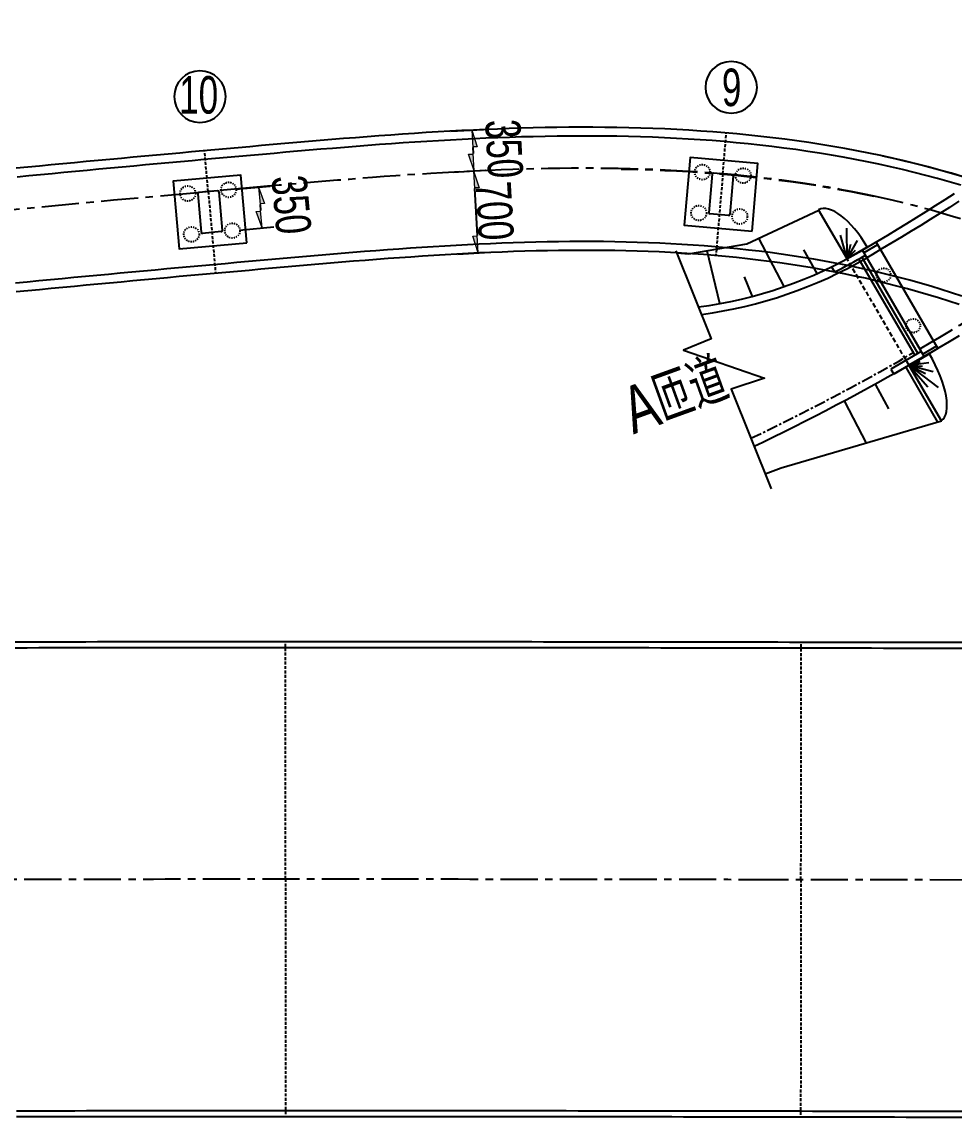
# Model space of a CAD drawing. Header units: millimetres. Extents: x 0 to 987207, y 0 to 5060561.
# Drawn here: x 493596.1 to 493675.7, y 2529705.9 to 2529799.3 of the extents above; entities that cross this region are included whole.
import ezdxf
from ezdxf.enums import TextEntityAlignment as Align

# ---------------------------------------------------------------- set-up
doc = ezdxf.new("R2010")
doc.units = ezdxf.units.MM
doc.header["$LTSCALE"] = 0.1
doc.linetypes.add('CENTER', pattern=[50.8, 31.75, -6.35, 6.35, -6.35])
doc.linetypes.add('DASHED', pattern=[19.05, 12.7, -6.35])
doc.layers.get('0').update_dxf_attribs({"linetype": 'CONTINUOUS'})
doc.layers.get('Defpoints').update_dxf_attribs({"color": 150, "linetype": 'CONTINUOUS'})
for name, color, linetype in [('1', 1, 'CONTINUOUS'), ('SPX', 7, 'CONTINUOUS'), ('TLJ', 180, 'CONTINUOUS'), ('YLJ', 210, 'CONTINUOUS'), ('zhix', 1, 'CENTER'), ('墩柱图(立面)', 7, 'CONTINUOUS'), ('收费站边线', 180, 'CONTINUOUS'), ('桥梁', 94, 'CONTINUOUS'), ('第3层（构造物外轮廓0.25~0.35）', 4, 'CONTINUOUS')]:
    doc.layers.add(name, color=color, linetype=linetype)
doc.layers.add('标注', color=1, linetype='CONTINUOUS', lineweight=18)
doc.styles.add('BM_Dim', font='fsdb_e.shx', dxfattribs={"width": 0.75, "bigfont": 'hztxt.shx'})
doc.styles.add('MyFont', font='fsdb_e.shx', dxfattribs={"width": 0.78, "bigfont": 'hztxt.shx'})
doc.dimstyles.new('1-100', dxfattribs={"dimtxt": 3, "dimasz": 1.5, "dimexe": 1, "dimexo": 0.6, "dimgap": 0.1, "dimtad": 1, "dimdec": 0, "dimlfac": 100, "dimdsep": 46, "dimtxsty": 'BM_Dim', "dimblk": 'ARR-1', "dimcen": 0.09, "dimclrd": 256, "dimclre": 256, "dimclrt": 7, "dimadec": 1, "dimazin": 2, "dimtfac": 1, "dimtdec": 0, "dimtmove": 2, "dimatfit": 3, "dimldrblk": 'ARR-1', "dimfxl": 1, "dimtolj": 1, "dimtzin": 0, "dimlwd": 25, "dimarcsym": 1})

# ---------------------------------------------------------------- blocks, each defined once
blk = doc.blocks.new('ARR-1')
at = {"color": 1, "linetype": 'Continuous'}
for p, q in [((0, 0), (-1, 0)), ((0, 0), (-0.966, -0.259)), ((-0.966, -0.259), (-0.966, 0))]:
    blk.add_line(p, q, dxfattribs=at)
for points in [[(-0.966, -0.259), (-0.966, 0), (0, 0)], [(0, 0), (-0.966, 0), (-0.966, -0.259), (0, 0)], [(0, 0), (-0.966, -0.259), (-0.966, 0), (0, 0)], [(0, 0), (-0.966, -0.259), (-0.966, 0), (0, 0)]]:
    blk.add_solid(points, dxfattribs=at)
blk = doc.blocks.new('*D379')
at = {"layer": 'Defpoints', "color": 0}
for p in [(493613.786, 2529785.018), (493614.101, 2529781.532), (493616.651, 2529781.763)]:
    blk.add_point(p, dxfattribs=at)
at = {"layer": '标注', "lineweight": -2}
for p, q in [((493614.383, 2529785.072), (493617.332, 2529785.339)), ((493614.699, 2529781.586), (493617.647, 2529781.853))]:
    blk.add_line(p, q, dxfattribs=at)
at = {"layer": '标注', "lineweight": 25}
blk.add_line((493616.471, 2529783.755), (493616.516, 2529783.257), dxfattribs=at)
at = {"layer": '标注', "lineweight": 25, "xscale": 1.5, "yscale": 1.5, "zscale": 1.5}
for p, rotation in [((493616.336, 2529785.249), 95.16962883425697), ((493616.651, 2529781.763), 275.1696288342569)]:
    blk.add_blockref('ARR-1', p, dxfattribs=dict(at, rotation=rotation))
at = {"layer": '标注', "color": 7, "insert": (493619.133, 2529783.745), "char_height": 3, "attachment_point": 5, "rotation": 275.16963, "style": 'BM_Dim'}
blk.add_mtext('\\A1;350', dxfattribs=at)
blk = doc.blocks.new('*D383')
at = {"layer": 'Defpoints', "color": 0}
for p in [(493632.16, 2529789.981), (493632.357, 2529786.487), (493634.735, 2529786.621)]:
    blk.add_point(p, dxfattribs=at)
at = {"layer": '标注', "lineweight": -2}
for p, q in [((493632.759, 2529790.015), (493635.537, 2529790.172)), ((493632.956, 2529786.521), (493635.734, 2529786.677))]:
    blk.add_line(p, q, dxfattribs=at)
at = {"layer": '标注', "lineweight": 25}
blk.add_line((493634.623, 2529788.618), (493634.651, 2529788.119), dxfattribs=at)
at = {"layer": '标注', "lineweight": 25, "xscale": 1.5, "yscale": 1.5, "zscale": 1.5}
for p, rotation in [((493634.538, 2529790.115), 93.2258415874722), ((493634.735, 2529786.621), 273.2258415874722)]:
    blk.add_blockref('ARR-1', p, dxfattribs=dict(at, rotation=rotation))
at = {"layer": '标注', "color": 7, "insert": (493637.283, 2529788.517), "char_height": 3, "attachment_point": 5, "rotation": 273.22584, "style": 'BM_Dim'}
blk.add_mtext('\\A1;350', dxfattribs=at)
blk = doc.blocks.new('*D384')
at = {"layer": 'Defpoints', "color": 0}
for p in [(493632.357, 2529786.487), (493632.757, 2529779.498), (493635.084, 2529779.632)]:
    blk.add_point(p, dxfattribs=at)
at = {"layer": '标注', "lineweight": -2}
for p, q in [((493632.956, 2529786.521), (493635.682, 2529786.678)), ((493633.356, 2529779.533), (493636.083, 2529779.689))]:
    blk.add_line(p, q, dxfattribs=at)
at = {"layer": '标注', "lineweight": 25}
blk.add_line((493634.769, 2529785.123), (493634.998, 2529781.129), dxfattribs=at)
at = {"layer": '标注', "lineweight": 25, "xscale": 1.5, "yscale": 1.5, "zscale": 1.5}
for p, rotation in [((493634.683, 2529786.62), 93.28302294421061), ((493635.084, 2529779.632), 273.2830229442106)]:
    blk.add_blockref('ARR-1', p, dxfattribs=dict(at, rotation=rotation))
at = {"layer": '标注', "color": 7, "insert": (493636.481, 2529783.218), "char_height": 3, "attachment_point": 5, "rotation": 273.28302, "style": 'BM_Dim'}
blk.add_mtext('\\A1;700', dxfattribs=at)

msp = doc.modelspace()

# ---------------------------------------------------------------- linework, layer by layer
at = {"color": 8}
for points in [[(493652.0331, 2529779.6304), (493653.062, 2529779.5472), (493658.0012, 2529780.4198), (493664.1501, 2529783.2667)], [(493674.6154, 2529765.2897), (493660.9484, 2529761.2838), (493659.5832, 2529760.7559)]]:
    msp.add_lwpolyline(points, dxfattribs=at)
at = {"color": 8, "ltscale": 0.3}
msp.add_lwpolyline([(493651.9558, 2529779.8238), (493654.9679, 2529772.2937), (493652.5937, 2529771.344), (493659.5139, 2529768.9354), (493656.681, 2529768.0112), (493660.0781, 2529759.5186)], dxfattribs=at)
at = {"layer": '1', "color": 4, "linetype": 'Continuous'}
for p, q in [((493655.0509, 2529786.3514), (493654.7694, 2529783.0635)), ((493656.7532, 2529786.3061), (493655.159, 2529786.4426)), ((493656.8443, 2529786.1979), (493656.5629, 2529782.91)), ((493611.1555, 2529784.6797), (493611.4529, 2529781.3931)), ((493612.8396, 2529784.9325), (493611.2461, 2529784.7883)), ((493612.9482, 2529784.8419), (493613.2456, 2529781.5553)), ((493656.4547, 2529782.8189), (493654.8605, 2529782.9553)), ((493613.155, 2529781.4467), (493611.5615, 2529781.3026))]:
    msp.add_line(p, q, dxfattribs=at)
for points in [[(493658.449, 2529781.494), (493658.9436, 2529787.2728), (493653.1648, 2529787.7675), (493652.6701, 2529781.9886), (493658.449, 2529781.494)], [(493615.35, 2529780.4906), (493614.8274, 2529786.267), (493609.051, 2529785.7444), (493609.5736, 2529779.968), (493615.35, 2529780.4906)]]:
    msp.add_lwpolyline(points, dxfattribs=at)
at = {"layer": '1', "color": 1, "linetype": 'DASHED', "ltscale": 0.01}
for centre in [(493654.2125, 2529786.5236), (493657.6997, 2529786.2251), (493610.3, 2529784.7027), (493613.7857, 2529785.0181), (493653.914, 2529783.0363), (493657.4013, 2529782.7378), (493610.6153, 2529781.217), (493614.1011, 2529781.5323)]:
    msp.add_circle(centre, 0.65, dxfattribs=at)
at = {"layer": '1', "color": 8, "linetype": 'DASHED', "ltscale": 0.01}
for centre in [(493669.6797, 2529777.7433), (493672.1953, 2529773.4222)]:
    msp.add_circle(centre, 0.6, dxfattribs=at)
at = {"layer": '1', "color": 4, "linetype": 'Continuous'}
for centre, start, end in [((493655.1505, 2529786.3429), 85.107776, 175.107776), ((493656.7447, 2529786.2065), 355.107776, 85.107776), ((493611.2551, 2529784.6887), 95.169629, 185.169629), ((493612.8486, 2529784.8329), 5.169629, 95.169629), ((493654.8691, 2529783.0549), 175.107776, 265.107776), ((493656.4632, 2529782.9185), 265.107776, 355.107776), ((493611.5525, 2529781.4021), 185.169629, 275.169629), ((493613.146, 2529781.5463), 275.169629, 5.169629)]:
    msp.add_arc(centre, 0.1, start, end, dxfattribs=at)
at = {"layer": 'SPX', "color": 8}
for p, q in [((493661.1993, 2529776.759), (493659.0328, 2529780.8975)), ((493655.7083, 2529775.3079), (493654.6089, 2529779.8205)), ((493663.999, 2529777.8678), (493662.8796, 2529779.8911)), ((493658.4778, 2529775.9258), (493657.7955, 2529777.5905)), ((493671.5901, 2529769.843), (493674.2832, 2529765.1923)), ((493668.9782, 2529768.3674), (493670.1, 2529766.3312)), ((493666.3353, 2529766.9479), (493668.1894, 2529763.4062))]:
    msp.add_line(p, q, dxfattribs=at)
at = {"layer": 'TLJ', "color": 8}
for p, q in [((493666.5597, 2529779.1274), (493666.5504, 2529781.7304)), ((493666.5597, 2529779.1274), (493666.008, 2529781.1573)), ((493666.5597, 2529779.1274), (493667.4527, 2529780.687)), ((493666.5597, 2529779.1274), (493666.8935, 2529780.3913)), ((493666.5597, 2529779.1274), (493667.2847, 2529779.8576)), ((493672.1496, 2529770.1996), (493671.7507, 2529769.9747)), ((493671.8424, 2529770.0531), (493672.8041, 2529770.3834)), ((493671.8424, 2529770.0531), (493673.5391, 2529770.2827)), ((493671.8424, 2529770.0531), (493673.4611, 2529768.2207)), ((493671.8424, 2529770.0531), (493674.3333, 2529768.1559)), ((493671.8424, 2529770.0531), (493673.2602, 2529769.3602)), ((493671.8424, 2529770.0531), (493673.8965, 2529769.5106)), ((493671.8424, 2529770.0531), (493673.0083, 2529769.9809))]:
    msp.add_line(p, q, dxfattribs=at)
at = {"layer": 'TLJ', "flags": 128}
for points in [[(493676.4717, 2529786.1304), (493675.4743, 2529786.421), (493674.4737, 2529786.7004), (493673.4701, 2529786.9687), (493672.4635, 2529787.2258), (493671.4542, 2529787.4718), (493670.4421, 2529787.7065), (493669.4276, 2529787.9299), (493668.4111, 2529788.142), (493667.393, 2529788.3429), (493666.3736, 2529788.5329), (493665.353, 2529788.712), (493664.3312, 2529788.8805), (493663.3086, 2529789.0386), (493662.2851, 2529789.1866), (493661.261, 2529789.3246), (493660.2363, 2529789.4528), (493659.2111, 2529789.5715), (493658.1857, 2529789.6808), (493657.1601, 2529789.781), (493656.1343, 2529789.8723), (493655.1085, 2529789.9549), (493654.0828, 2529790.029), (493653.0572, 2529790.0949), (493652.0319, 2529790.1527), (493651.0068, 2529790.2026), (493649.9822, 2529790.245), (493648.9579, 2529790.2799), (493647.9342, 2529790.3077), (493646.911, 2529790.3285), (493645.8884, 2529790.3426), (493644.8665, 2529790.3501), (493643.8452, 2529790.3513), (493642.8247, 2529790.3465), (493641.8049, 2529790.3357), (493640.786, 2529790.3193), (493639.7678, 2529790.2975), (493638.7505, 2529790.2704), (493637.734, 2529790.2383), (493636.7184, 2529790.2014), (493635.7037, 2529790.1599), (493634.69, 2529790.1141), (493633.6771, 2529790.064), (493632.6651, 2529790.0101), (493631.6541, 2529789.9524), (493630.644, 2529789.8912), (493629.6348, 2529789.8267), (493628.6265, 2529789.7591), (493627.6191, 2529789.6887), (493626.6127, 2529789.6155), (493625.6071, 2529789.5399), (493624.6024, 2529789.462), (493623.5986, 2529789.3821), (493622.5957, 2529789.3004), (493621.5936, 2529789.217), (493620.5924, 2529789.1322), (493619.592, 2529789.0462), (493618.5924, 2529788.9591), (493617.5935, 2529788.8713), (493616.5955, 2529788.7828), (493615.5981, 2529788.694), (493614.601, 2529788.6049), (493613.6039, 2529788.5154), (493612.6069, 2529788.4256), (493611.6098, 2529788.3355), (493610.6128, 2529788.2451), (493609.6159, 2529788.1544), (493608.6189, 2529788.0634), (493607.622, 2529787.9721), (493606.6251, 2529787.8804), (493605.6282, 2529787.7885), (493604.6314, 2529787.6962), (493603.6346, 2529787.6036), (493602.6378, 2529787.5108), (493601.6411, 2529787.4176), (493600.6444, 2529787.324), (493599.6477, 2529787.2302), (493598.651, 2529787.1361), (493597.6544, 2529787.0416), (493596.6578, 2529786.9469), (493595.6612, 2529786.8518)], [(493676.1176, 2529775.2333), (493675.2413, 2529775.5206), (493674.3618, 2529775.7981), (493673.4793, 2529776.0659), (493672.5939, 2529776.3238), (493671.7057, 2529776.5718), (493670.8147, 2529776.81), (493669.9212, 2529777.0382), (493669.0252, 2529777.2566), (493668.1268, 2529777.4649), (493667.2262, 2529777.6633), (493666.3224, 2529777.8519), (493665.4153, 2529778.0309), (493664.5049, 2529778.2005), (493663.5914, 2529778.3608), (493662.6749, 2529778.512), (493661.7555, 2529778.6541), (493660.8333, 2529778.7875), (493659.9084, 2529778.9121), (493658.981, 2529779.0281), (493658.0512, 2529779.1358), (493657.119, 2529779.2351), (493656.1845, 2529779.3264), (493655.2479, 2529779.4098), (493654.3091, 2529779.4854), (493653.3684, 2529779.5534), (493652.4257, 2529779.6139), (493651.4811, 2529779.6671), (493650.5348, 2529779.7133), (493649.5867, 2529779.7524), (493648.6369, 2529779.7849), (493647.6854, 2529779.8107), (493646.7324, 2529779.83), (493645.7779, 2529779.8432), (493644.8219, 2529779.8502), (493643.8644, 2529779.8514), (493642.9055, 2529779.8468), (493641.9452, 2529779.8367), (493640.9835, 2529779.8212), (493640.0206, 2529779.8005), (493639.0563, 2529779.7748), (493638.0907, 2529779.7443), (493637.1238, 2529779.7092), (493636.1557, 2529779.6696), (493635.1864, 2529779.6258), (493634.2158, 2529779.5779), (493633.244, 2529779.5261), (493632.2709, 2529779.4706), (493631.2966, 2529779.4115), (493630.3211, 2529779.3492), (493629.3444, 2529779.2837), (493628.3664, 2529779.2153), (493627.3873, 2529779.1441), (493626.4068, 2529779.0704), (493625.4251, 2529778.9943), (493624.4422, 2529778.9161), (493623.458, 2529778.8358), (493622.4724, 2529778.7538), (493621.4856, 2529778.6702), (493620.4975, 2529778.5853), (493619.508, 2529778.4991), (493618.5172, 2529778.412), (493617.5251, 2529778.3241), (493616.5316, 2529778.2356), (493615.5377, 2529778.1467), (493614.5439, 2529778.0575), (493613.5501, 2529777.9681), (493612.5563, 2529777.8783), (493611.5626, 2529777.7882), (493610.5689, 2529777.6978), (493609.5752, 2529777.607), (493608.5816, 2529777.516), (493607.5879, 2529777.4247), (493606.5943, 2529777.333), (493605.6008, 2529777.2411), (493604.6072, 2529777.1488), (493603.6137, 2529777.0562), (493602.6202, 2529776.9633), (493601.6268, 2529776.8701), (493600.6334, 2529776.7766), (493599.64, 2529776.6828), (493598.6466, 2529776.5886), (493597.6533, 2529776.4942), (493596.66, 2529776.3994), (493595.6667, 2529776.3044)]]:
    msp.add_lwpolyline(points, dxfattribs=at)
at = {"layer": 'TLJ', "color": 8, "flags": 128}
for points in [[(493675.703, 2529784.6656), (493674.8925, 2529784.1489), (493674.0808, 2529783.636), (493673.2678, 2529783.1269), (493672.4535, 2529782.6218), (493671.6378, 2529782.1208), (493670.8208, 2529781.6238), (493670.0023, 2529781.1311), (493669.1825, 2529780.6427), (493668.3611, 2529780.1587), (493667.8635, 2529779.868)], [(493676.1237, 2529772.5601), (493675.2637, 2529772.0431), (493674.4011, 2529771.5302), (493673.5361, 2529771.0213), (493672.6686, 2529770.5165), (493671.7986, 2529770.0161), (493670.926, 2529769.5199), (493670.0509, 2529769.0282), (493669.1735, 2529768.5408), (493668.2936, 2529768.0578), (493667.4112, 2529767.5793), (493666.5265, 2529767.1051), (493665.6395, 2529766.6354), (493664.7501, 2529766.1701), (493663.8584, 2529765.7093), (493662.9644, 2529765.2529), (493662.0681, 2529764.801), (493661.1696, 2529764.3536), (493660.2688, 2529763.9107), (493659.3659, 2529763.4723), (493658.6365, 2529763.1226)], [(493595.5759, 2529746.4603), (493596.5784, 2529746.4627), (493597.5809, 2529746.465), (493598.5833, 2529746.4672), (493599.5857, 2529746.4692), (493600.5881, 2529746.4711), (493601.5904, 2529746.4729), (493602.5927, 2529746.4746), (493603.5949, 2529746.4762), (493604.5971, 2529746.4777), (493605.5993, 2529746.479), (493606.6014, 2529746.4803), (493607.6035, 2529746.4814), (493608.6055, 2529746.4825), (493609.6075, 2529746.4834), (493610.6095, 2529746.4843), (493611.6114, 2529746.4851), (493612.6132, 2529746.4857), (493613.6151, 2529746.4863), (493614.6169, 2529746.4868), (493615.6186, 2529746.4872), (493616.6203, 2529746.4875), (493617.622, 2529746.4877), (493618.6236, 2529746.4878), (493619.6252, 2529746.4879), (493620.6268, 2529746.4879), (493621.6283, 2529746.4878), (493622.6298, 2529746.4876), (493623.6312, 2529746.4874), (493624.6326, 2529746.4871), (493625.6339, 2529746.4867), (493626.6352, 2529746.4863), (493627.6365, 2529746.4858), (493628.6377, 2529746.4852), (493629.6389, 2529746.4846), (493630.64, 2529746.4839), (493631.6411, 2529746.4832), (493632.6422, 2529746.4824), (493633.6432, 2529746.4816), (493634.6442, 2529746.4807), (493635.6452, 2529746.4797), (493636.6461, 2529746.4788), (493637.6469, 2529746.4777), (493638.6477, 2529746.4767), (493639.6485, 2529746.4756), (493640.6493, 2529746.4744), (493641.65, 2529746.4732), (493642.6506, 2529746.472), (493643.6512, 2529746.4708), (493644.6518, 2529746.4695), (493645.6523, 2529746.4682), (493646.6528, 2529746.4669), (493647.6533, 2529746.4655), (493648.6537, 2529746.4641), (493649.6541, 2529746.4628), (493650.6544, 2529746.4613), (493651.6547, 2529746.4599), (493652.655, 2529746.4585), (493653.6552, 2529746.457), (493654.6553, 2529746.4556), (493655.6555, 2529746.4541), (493656.6556, 2529746.4526), (493657.6556, 2529746.4512), (493658.6556, 2529746.4497), (493659.6556, 2529746.4482), (493660.6556, 2529746.4467), (493661.6556, 2529746.4452), (493662.6556, 2529746.4438), (493663.6556, 2529746.4423), (493664.6556, 2529746.4408), (493665.6556, 2529746.4393), (493666.6556, 2529746.4379), (493667.6556, 2529746.4364), (493668.6556, 2529746.4349), (493669.6556, 2529746.4334), (493670.6556, 2529746.432), (493671.6556, 2529746.4305), (493672.6556, 2529746.429), (493673.6556, 2529746.4275), (493674.6556, 2529746.426), (493675.6556, 2529746.4246), (493676.6556, 2529746.4231)], [(493595.6756, 2529705.9605), (493596.6731, 2529705.9628), (493597.6706, 2529705.9651), (493598.6681, 2529705.9673), (493599.6657, 2529705.9693), (493600.6634, 2529705.9712), (493601.661, 2529705.973), (493602.6588, 2529705.9747), (493603.6565, 2529705.9763), (493604.6543, 2529705.9777), (493605.6522, 2529705.9791), (493606.6501, 2529705.9803), (493607.648, 2529705.9815), (493608.6459, 2529705.9825), (493609.6439, 2529705.9835), (493610.642, 2529705.9843), (493611.6401, 2529705.9851), (493612.6382, 2529705.9857), (493613.6364, 2529705.9863), (493614.6346, 2529705.9868), (493615.6328, 2529705.9872), (493616.6311, 2529705.9875), (493617.6294, 2529705.9877), (493618.6278, 2529705.9879), (493619.6262, 2529705.9879), (493620.6247, 2529705.9879), (493621.6232, 2529705.9878), (493622.6217, 2529705.9876), (493623.6203, 2529705.9874), (493624.6189, 2529705.9871), (493625.6175, 2529705.9867), (493626.6162, 2529705.9863), (493627.615, 2529705.9858), (493628.6137, 2529705.9852), (493629.6126, 2529705.9846), (493630.6114, 2529705.9839), (493631.6103, 2529705.9832), (493632.6092, 2529705.9824), (493633.6082, 2529705.9816), (493634.6072, 2529705.9807), (493635.6063, 2529705.9798), (493636.6054, 2529705.9788), (493637.6045, 2529705.9778), (493638.6037, 2529705.9767), (493639.6029, 2529705.9756), (493640.6022, 2529705.9744), (493641.6015, 2529705.9733), (493642.6008, 2529705.9721), (493643.6002, 2529705.9708), (493644.5996, 2529705.9695), (493645.5991, 2529705.9682), (493646.5986, 2529705.9669), (493647.5981, 2529705.9656), (493648.5977, 2529705.9642), (493649.5973, 2529705.9628), (493650.597, 2529705.9614), (493651.5967, 2529705.96), (493652.5965, 2529705.9585), (493653.5963, 2529705.9571), (493654.5961, 2529705.9556), (493655.5959, 2529705.9541), (493656.5959, 2529705.9527), (493657.5958, 2529705.9512), (493658.5958, 2529705.9497), (493659.5958, 2529705.9482), (493660.5958, 2529705.9468), (493661.5958, 2529705.9453), (493662.5958, 2529705.9438), (493663.5958, 2529705.9423), (493664.5958, 2529705.9409), (493665.5958, 2529705.9394), (493666.5958, 2529705.9379), (493667.5958, 2529705.9364), (493668.5958, 2529705.935), (493669.5958, 2529705.9335), (493670.5958, 2529705.932), (493671.5958, 2529705.9305), (493672.5958, 2529705.929), (493673.5958, 2529705.9276), (493674.5958, 2529705.9261), (493675.5958, 2529705.9246), (493676.5958, 2529705.9231)]]:
    msp.add_lwpolyline(points, dxfattribs=at)
at = {"layer": 'TLJ'}
msp.add_arc((493649.825, 2529696.5079), 93.5, 43.825812, 77.778718, dxfattribs=at)
at = {"layer": 'TLJ', "color": 8}
for centre, major_axis, ratio, start_param, end_param in [((493666.5597, 2529779.1274), (-2.4374, 4.1868), 0.4128327, 4.712389, 6.2831853), ((493671.8424, 2529770.0531), (2.7453, -4.7159), 0.3665184, 0, 1.5707963)]:
    msp.add_ellipse(centre, major_axis=major_axis, ratio=ratio, start_param=start_param, end_param=end_param, dxfattribs=at)
at = {"layer": 'YLJ', "color": 210, "flags": 128}
for points in [[(493676.258, 2529785.4115), (493675.2686, 2529785.6997), (493674.276, 2529785.9769), (493673.2804, 2529786.2431), (493672.2819, 2529786.4981), (493671.2807, 2529786.7421), (493670.2768, 2529786.9749), (493669.2703, 2529787.1966), (493668.2619, 2529787.407), (493667.2518, 2529787.6064), (493666.2401, 2529787.7948), (493665.2271, 2529787.9726), (493664.2129, 2529788.1399), (493663.1976, 2529788.2969), (493662.1814, 2529788.4438), (493661.1643, 2529788.5808), (493660.1466, 2529788.7082), (493659.1283, 2529788.8261), (493658.1095, 2529788.9347), (493657.0904, 2529789.0343), (493656.071, 2529789.125), (493655.0514, 2529789.2071), (493654.0317, 2529789.2808), (493653.0121, 2529789.3462), (493651.9925, 2529789.4037), (493650.9731, 2529789.4534), (493649.9539, 2529789.4955), (493648.935, 2529789.5303), (493647.9164, 2529789.5579), (493646.8983, 2529789.5786), (493645.8805, 2529789.5926), (493644.8633, 2529789.6001), (493643.8466, 2529789.6013), (493642.8305, 2529789.5965), (493641.815, 2529789.5858), (493640.8001, 2529789.5694), (493639.7859, 2529789.5477), (493638.7723, 2529789.5207), (493637.7595, 2529789.4887), (493636.7474, 2529789.4519), (493635.736, 2529789.4106), (493634.7254, 2529789.3649), (493633.7156, 2529789.315), (493632.7065, 2529789.2612), (493631.6981, 2529789.2037), (493630.6906, 2529789.1427), (493629.6838, 2529789.0783), (493628.6778, 2529789.0109), (493627.6725, 2529788.9406), (493626.668, 2529788.8676), (493625.6642, 2529788.7921), (493624.6612, 2529788.7143), (493623.6589, 2529788.6346), (493622.6573, 2529788.5529), (493621.6564, 2529788.4696), (493620.6562, 2529788.3849), (493619.6567, 2529788.299), (493618.6578, 2529788.212), (493617.6595, 2529788.1242), (493616.6619, 2529788.0358), (493615.6648, 2529787.947), (493614.6679, 2529787.8578), (493613.6711, 2529787.7684), (493612.6742, 2529787.6787), (493611.6774, 2529787.5886), (493610.6807, 2529787.4982), (493609.6839, 2529787.4075), (493608.6872, 2529787.3165), (493607.6905, 2529787.2252), (493606.6939, 2529787.1336), (493605.6973, 2529787.0417), (493604.7007, 2529786.9494), (493603.7041, 2529786.8569), (493602.7075, 2529786.764), (493601.711, 2529786.6708), (493600.7145, 2529786.5773), (493599.7181, 2529786.4835), (493598.7217, 2529786.3894), (493597.7253, 2529786.295), (493596.7289, 2529786.2003), (493595.7326, 2529786.1052)], [(493676.3552, 2529775.9447), (493675.471, 2529776.2346), (493674.5835, 2529776.5146), (493673.6931, 2529776.7847), (493672.7996, 2529777.045), (493671.9034, 2529777.2953), (493671.0044, 2529777.5356), (493670.1028, 2529777.7659), (493669.1987, 2529777.9862), (493668.2922, 2529778.1964), (493667.3834, 2529778.3966), (493666.4716, 2529778.5869), (493665.5566, 2529778.7675), (493664.6384, 2529778.9385), (493663.7172, 2529779.1002), (493662.7932, 2529779.2526), (493661.8664, 2529779.3959), (493660.937, 2529779.5303), (493660.005, 2529779.6558), (493659.0707, 2529779.7727), (493658.134, 2529779.8812), (493657.1952, 2529779.9813), (493656.2542, 2529780.0732), (493655.3112, 2529780.1571), (493654.3662, 2529780.2332), (493653.4194, 2529780.3016), (493652.4708, 2529780.3625), (493651.5205, 2529780.4161), (493650.5685, 2529780.4625), (493649.6149, 2529780.5019), (493648.6598, 2529780.5345), (493647.7032, 2529780.5605), (493646.7452, 2529780.5799), (493645.7858, 2529780.5931), (493644.8251, 2529780.6002), (493643.863, 2529780.6014), (493642.8997, 2529780.5968), (493641.9352, 2529780.5866), (493640.9694, 2529780.571), (493640.0025, 2529780.5503), (493639.0344, 2529780.5245), (493638.0652, 2529780.4939), (493637.0949, 2529780.4586), (493636.1234, 2529780.4189), (493635.1509, 2529780.375), (493634.1773, 2529780.3269), (493633.2026, 2529780.2749), (493632.2268, 2529780.2193), (493631.25, 2529780.1601), (493630.2721, 2529780.0976), (493629.2931, 2529780.032), (493628.3131, 2529779.9634), (493627.3319, 2529779.8921), (493626.3497, 2529779.8182), (493625.3664, 2529779.742), (493624.3819, 2529779.6636), (493623.3964, 2529779.5833), (493622.4097, 2529779.5012), (493621.4218, 2529779.4175), (493620.4328, 2529779.3325), (493619.4426, 2529779.2463), (493618.4512, 2529779.1591), (493617.4587, 2529779.0711), (493616.4649, 2529778.9826), (493615.4708, 2529778.8937), (493614.4767, 2529778.8045), (493613.4827, 2529778.715), (493612.4887, 2529778.6252), (493611.4948, 2529778.5351), (493610.5008, 2529778.4447), (493609.5069, 2529778.3539), (493608.513, 2529778.2629), (493607.5192, 2529778.1715), (493606.5253, 2529778.0798), (493605.5315, 2529777.9879), (493604.5378, 2529777.8956), (493603.544, 2529777.803), (493602.5503, 2529777.71), (493601.5566, 2529777.6168), (493600.563, 2529777.5233), (493599.5693, 2529777.4294), (493598.5757, 2529777.3353), (493597.5822, 2529777.2408), (493596.5886, 2529777.146), (493595.5951, 2529777.0509)]]:
    msp.add_lwpolyline(points, dxfattribs=at)
at = {"layer": 'YLJ', "color": 8, "flags": 128}
for points in [[(493676.1074, 2529784.034), (493675.2944, 2529783.5157), (493674.4801, 2529783.0011), (493673.6645, 2529782.4904), (493672.8475, 2529781.9836), (493672.029, 2529781.4809), (493671.2091, 2529780.9822), (493670.3877, 2529780.4877), (493669.5648, 2529779.9975), (493668.7403, 2529779.5116), (493668.2408, 2529779.2198)], [(493595.5771, 2529745.9603), (493596.5796, 2529745.9627), (493597.582, 2529745.965), (493598.5844, 2529745.9672), (493599.5867, 2529745.9692), (493600.589, 2529745.9711), (493601.5913, 2529745.9729), (493602.5935, 2529745.9746), (493603.5957, 2529745.9762), (493604.5978, 2529745.9777), (493605.5999, 2529745.979), (493606.602, 2529745.9803), (493607.604, 2529745.9814), (493608.606, 2529745.9825), (493609.608, 2529745.9835), (493610.6099, 2529745.9843), (493611.6117, 2529745.9851), (493612.6136, 2529745.9857), (493613.6153, 2529745.9863), (493614.6171, 2529745.9868), (493615.6188, 2529745.9872), (493616.6205, 2529745.9875), (493617.6221, 2529745.9877), (493618.6237, 2529745.9878), (493619.6252, 2529745.9879), (493620.6267, 2529745.9879), (493621.6282, 2529745.9878), (493622.6297, 2529745.9876), (493623.631, 2529745.9874), (493624.6324, 2529745.9871), (493625.6337, 2529745.9867), (493626.635, 2529745.9863), (493627.6362, 2529745.9858), (493628.6374, 2529745.9852), (493629.6386, 2529745.9846), (493630.6397, 2529745.9839), (493631.6408, 2529745.9832), (493632.6418, 2529745.9824), (493633.6428, 2529745.9816), (493634.6438, 2529745.9807), (493635.6447, 2529745.9797), (493636.6456, 2529745.9788), (493637.6464, 2529745.9777), (493638.6472, 2529745.9767), (493639.648, 2529745.9756), (493640.6487, 2529745.9744), (493641.6494, 2529745.9732), (493642.65, 2529745.972), (493643.6506, 2529745.9708), (493644.6512, 2529745.9695), (493645.6517, 2529745.9682), (493646.6522, 2529745.9669), (493647.6526, 2529745.9655), (493648.653, 2529745.9641), (493649.6534, 2529745.9628), (493650.6537, 2529745.9613), (493651.654, 2529745.9599), (493652.6542, 2529745.9585), (493653.6544, 2529745.957), (493654.6546, 2529745.9556), (493655.6547, 2529745.9541), (493656.6548, 2529745.9526), (493657.6549, 2529745.9512), (493658.6549, 2529745.9497), (493659.6549, 2529745.9482), (493660.6549, 2529745.9467), (493661.6549, 2529745.9452), (493662.6549, 2529745.9438), (493663.6549, 2529745.9423), (493664.6549, 2529745.9408), (493665.6549, 2529745.9393), (493666.6549, 2529745.9379), (493667.6549, 2529745.9364), (493668.6549, 2529745.9349), (493669.6549, 2529745.9334), (493670.6549, 2529745.932), (493671.6549, 2529745.9305), (493672.6549, 2529745.929), (493673.6549, 2529745.9275), (493674.6549, 2529745.926), (493675.6549, 2529745.9246), (493676.6549, 2529745.9231)], [(493595.6744, 2529706.4605), (493596.6719, 2529706.4628), (493597.6695, 2529706.4651), (493598.6671, 2529706.4673), (493599.6647, 2529706.4693), (493600.6624, 2529706.4712), (493601.6602, 2529706.473), (493602.658, 2529706.4747), (493603.6558, 2529706.4763), (493604.6536, 2529706.4777), (493605.6515, 2529706.4791), (493606.6495, 2529706.4803), (493607.6474, 2529706.4815), (493608.6454, 2529706.4825), (493609.6435, 2529706.4835), (493610.6416, 2529706.4843), (493611.6397, 2529706.4851), (493612.6379, 2529706.4857), (493613.6361, 2529706.4863), (493614.6344, 2529706.4868), (493615.6327, 2529706.4872), (493616.631, 2529706.4875), (493617.6294, 2529706.4877), (493618.6278, 2529706.4879), (493619.6262, 2529706.4879), (493620.6247, 2529706.4879), (493621.6232, 2529706.4878), (493622.6218, 2529706.4876), (493623.6204, 2529706.4874), (493624.6191, 2529706.4871), (493625.6177, 2529706.4867), (493626.6165, 2529706.4863), (493627.6152, 2529706.4858), (493628.614, 2529706.4852), (493629.6129, 2529706.4846), (493630.6118, 2529706.4839), (493631.6107, 2529706.4832), (493632.6096, 2529706.4824), (493633.6087, 2529706.4816), (493634.6077, 2529706.4807), (493635.6068, 2529706.4798), (493636.6059, 2529706.4788), (493637.6051, 2529706.4778), (493638.6043, 2529706.4767), (493639.6035, 2529706.4756), (493640.6028, 2529706.4744), (493641.6021, 2529706.4733), (493642.6014, 2529706.472), (493643.6008, 2529706.4708), (493644.6003, 2529706.4695), (493645.5998, 2529706.4682), (493646.5993, 2529706.4669), (493647.5988, 2529706.4656), (493648.5984, 2529706.4642), (493649.598, 2529706.4628), (493650.5977, 2529706.4614), (493651.5974, 2529706.46), (493652.5972, 2529706.4585), (493653.597, 2529706.4571), (493654.5968, 2529706.4556), (493655.5967, 2529706.4541), (493656.5966, 2529706.4527), (493657.5965, 2529706.4512), (493658.5965, 2529706.4497), (493659.5965, 2529706.4482), (493660.5965, 2529706.4468), (493661.5965, 2529706.4453), (493662.5965, 2529706.4438), (493663.5965, 2529706.4423), (493664.5965, 2529706.4409), (493665.5965, 2529706.4394), (493666.5965, 2529706.4379), (493667.5965, 2529706.4364), (493668.5965, 2529706.4349), (493669.5965, 2529706.4335), (493670.5965, 2529706.432), (493671.5965, 2529706.4305), (493672.5965, 2529706.429), (493673.5965, 2529706.4276), (493674.5965, 2529706.4261), (493675.5965, 2529706.4246), (493676.5965, 2529706.4231)]]:
    msp.add_lwpolyline(points, dxfattribs=at)
at = {"layer": 'zhix', "color": 8, "flags": 128}
for points in [[(493712.9354, 2529799.3367), (493712.1375, 2529798.734), (493711.3395, 2529798.1314), (493710.5413, 2529797.5289), (493709.743, 2529796.9267), (493708.9445, 2529796.3248), (493708.1456, 2529795.7232), (493707.3464, 2529795.1222), (493706.5467, 2529794.5217), (493705.7466, 2529793.9219), (493704.946, 2529793.3228), (493704.1447, 2529792.7245), (493703.3428, 2529792.127), (493702.5401, 2529791.5305), (493701.7367, 2529790.9351), (493700.9325, 2529790.3408), (493700.1274, 2529789.7477), (493699.3213, 2529789.1559), (493698.5142, 2529788.5655), (493697.7061, 2529787.9765), (493696.8968, 2529787.389), (493696.0864, 2529786.8032), (493695.2747, 2529786.2191), (493694.4617, 2529785.6368), (493693.6475, 2529785.0563), (493692.8318, 2529784.4778), (493692.0147, 2529783.9013), (493691.196, 2529783.327), (493690.3759, 2529782.7549), (493689.5541, 2529782.185), (493688.7307, 2529781.6176), (493687.9056, 2529781.0526), (493687.0787, 2529780.4902), (493686.2501, 2529779.9304), (493685.4196, 2529779.3734), (493684.5872, 2529778.8192), (493683.7529, 2529778.2679), (493682.9166, 2529777.7197), (493682.0783, 2529777.1745), (493681.2379, 2529776.6325), (493680.3954, 2529776.0938), (493679.5507, 2529775.5585), (493678.7039, 2529775.0266), (493677.8549, 2529774.4983), (493677.0035, 2529773.9737), (493676.1499, 2529773.4528), (493675.294, 2529772.9357), (493674.4356, 2529772.4226), (493673.5749, 2529771.9136), (493672.7117, 2529771.4086), (493671.8461, 2529770.9079)], [(493668.8618, 2529784.4403), (493667.883, 2529784.6451), (493666.902, 2529784.8393), (493665.9191, 2529785.0229), (493664.9342, 2529785.1962), (493663.9476, 2529785.3594), (493662.9594, 2529785.5126), (493661.9698, 2529785.656), (493660.9788, 2529785.7899), (493659.9865, 2529785.9143), (493658.9932, 2529786.0295), (493657.9989, 2529786.1357), (493657.0036, 2529786.2331), (493656.0076, 2529786.3219), (493655.0108, 2529786.4023), (493654.0134, 2529786.4744), (493653.0155, 2529786.5384), (493652.0171, 2529786.5947), (493651.0182, 2529786.6433), (493650.0191, 2529786.6845), (493649.0197, 2529786.7185), (493648.02, 2529786.7454), (493647.2877, 2529786.7601)], [(493408.4715, 2529721.3624), (493409.4697, 2529721.4231), (493410.4679, 2529721.4834), (493411.4661, 2529721.5431), (493412.4643, 2529721.6023), (493413.4626, 2529721.6611), (493414.4609, 2529721.7194), (493415.4592, 2529721.7772), (493416.4576, 2529721.8345), (493417.456, 2529721.8913), (493418.4544, 2529721.9476), (493419.4528, 2529722.0035), (493420.4513, 2529722.0588), (493421.4498, 2529722.1137), (493422.4483, 2529722.1682), (493423.4468, 2529722.2221), (493424.4454, 2529722.2756), (493425.444, 2529722.3286), (493426.4426, 2529722.3812), (493427.4413, 2529722.4333), (493428.4399, 2529722.4849), (493429.4386, 2529722.5361), (493430.4373, 2529722.5868), (493431.4361, 2529722.637), (493432.4348, 2529722.6868), (493433.4336, 2529722.7362), (493434.4324, 2529722.7851), (493435.4312, 2529722.8336), (493436.4301, 2529722.8816), (493437.429, 2529722.9291), (493438.4278, 2529722.9763), (493439.4267, 2529723.0229), (493440.4257, 2529723.0692), (493441.4246, 2529723.115), (493442.4236, 2529723.1604), (493443.4226, 2529723.2053), (493444.4216, 2529723.2499), (493445.4206, 2529723.2939), (493446.4197, 2529723.3376), (493447.4187, 2529723.3809), (493448.4178, 2529723.4237), (493449.4169, 2529723.4661), (493450.416, 2529723.5081), (493451.4152, 2529723.5496), (493452.4143, 2529723.5908), (493453.4135, 2529723.6315), (493454.4127, 2529723.6719), (493455.4119, 2529723.7118), (493456.4111, 2529723.7513), (493457.4103, 2529723.7904), (493458.4096, 2529723.8291), (493459.4089, 2529723.8674), (493460.4081, 2529723.9054), (493461.4074, 2529723.9429), (493462.4067, 2529723.98), (493463.4061, 2529724.0167), (493464.4054, 2529724.0531), (493465.4048, 2529724.089), (493466.4041, 2529724.1246), (493467.4035, 2529724.1598), (493468.4029, 2529724.1946), (493469.4023, 2529724.229), (493470.4017, 2529724.2631), (493471.4012, 2529724.2967), (493472.4006, 2529724.33), (493473.4001, 2529724.363), (493474.3995, 2529724.3955), (493475.399, 2529724.4277), (493476.3985, 2529724.4595), (493477.398, 2529724.491), (493478.3975, 2529724.5221), (493479.3971, 2529724.5528), (493480.3966, 2529724.5832), (493481.3961, 2529724.6132), (493482.3957, 2529724.6429), (493483.3953, 2529724.6722), (493484.3949, 2529724.7012), (493485.3944, 2529724.7298), (493486.394, 2529724.7581), (493487.3937, 2529724.786), (493488.3933, 2529724.8136), (493489.3929, 2529724.8409), (493490.3925, 2529724.8678), (493491.3922, 2529724.8944), (493492.3918, 2529724.9206), (493493.3915, 2529724.9465), (493494.3912, 2529724.9721), (493495.3909, 2529724.9973), (493496.3906, 2529725.0223), (493497.3902, 2529725.0469), (493498.39, 2529725.0712), (493499.3897, 2529725.0951), (493500.3894, 2529725.1188), (493501.3891, 2529725.1421), (493502.3889, 2529725.1651), (493503.3886, 2529725.1878), (493504.3883, 2529725.2102), (493505.3881, 2529725.2323), (493506.3879, 2529725.254), (493507.3876, 2529725.2755), (493508.3874, 2529725.2967), (493509.3872, 2529725.3176), (493510.387, 2529725.3381), (493511.3868, 2529725.3584), (493512.3866, 2529725.3784), (493513.3864, 2529725.3981), (493514.3862, 2529725.4175), (493515.386, 2529725.4366), (493516.3858, 2529725.4554), (493517.3857, 2529725.474), (493518.3855, 2529725.4922), (493519.3853, 2529725.5102), (493520.3852, 2529725.5279), (493521.385, 2529725.5454), (493522.3849, 2529725.5625), (493523.3847, 2529725.5794), (493524.3846, 2529725.596), (493525.3845, 2529725.6123), (493526.3843, 2529725.6284), (493527.3842, 2529725.6442), (493528.3841, 2529725.6598), (493529.384, 2529725.6751), (493530.3839, 2529725.6901), (493531.3837, 2529725.7049), (493532.3836, 2529725.7194), (493533.3835, 2529725.7337), (493534.3834, 2529725.7477), (493535.3833, 2529725.7615), (493536.3833, 2529725.775), (493537.3832, 2529725.7883), (493538.3831, 2529725.8013), (493539.383, 2529725.8142), (493540.3829, 2529725.8267), (493541.3828, 2529725.839), (493542.3828, 2529725.8511), (493543.3827, 2529725.863), (493544.3826, 2529725.8746), (493545.3826, 2529725.886), (493546.3825, 2529725.8972), (493547.3824, 2529725.9082), (493548.3824, 2529725.9189), (493549.3823, 2529725.9294), (493550.3823, 2529725.9397), (493551.3822, 2529725.9498), (493552.3822, 2529725.9597), (493553.3821, 2529725.9693), (493554.3821, 2529725.9788), (493555.382, 2529725.988), (493556.382, 2529725.997), (493557.382, 2529726.0058), (493558.3819, 2529726.0145), (493559.3819, 2529726.0229), (493560.3819, 2529726.0311), (493561.3818, 2529726.0391), (493562.3818, 2529726.047), (493563.3818, 2529726.0546), (493564.3817, 2529726.0621), (493565.3817, 2529726.0693), (493566.3817, 2529726.0764), (493567.3817, 2529726.0833), (493568.3816, 2529726.09), (493569.3816, 2529726.0966), (493570.3816, 2529726.1029), (493571.3816, 2529726.1091), (493572.3816, 2529726.1151), (493573.3815, 2529726.1209), (493574.3815, 2529726.1266), (493575.3815, 2529726.1321), (493576.3815, 2529726.1374), (493577.3815, 2529726.1426), (493578.3815, 2529726.1476), (493579.3815, 2529726.1524), (493580.3815, 2529726.1571), (493581.3814, 2529726.1616), (493582.3814, 2529726.166), (493583.3814, 2529726.1702), (493584.3814, 2529726.1743), (493585.3814, 2529726.1782), (493586.3814, 2529726.182), (493587.3814, 2529726.1856), (493588.3814, 2529726.1891), (493589.3814, 2529726.1925), (493590.3814, 2529726.1957), (493591.3814, 2529726.1988), (493592.3814, 2529726.2017), (493593.3814, 2529726.2045), (493594.3814, 2529726.2072), (493595.3814, 2529726.2098), (493596.3814, 2529726.2122), (493597.3814, 2529726.2145), (493598.3813, 2529726.2167), (493599.3813, 2529726.2188), (493600.3813, 2529726.2207), (493601.3813, 2529726.2225), (493602.3813, 2529726.2243), (493603.3813, 2529726.2259), (493604.3813, 2529726.2274), (493605.3813, 2529726.2287), (493606.3813, 2529726.23), (493607.3813, 2529726.2312), (493608.3813, 2529726.2323), (493609.3813, 2529726.2332), (493610.3813, 2529726.2341), (493611.3813, 2529726.2349), (493612.3813, 2529726.2356), (493613.3813, 2529726.2362), (493614.3813, 2529726.2367), (493615.3813, 2529726.2371), (493616.3813, 2529726.2374), (493617.3813, 2529726.2377), (493618.3813, 2529726.2378), (493619.3813, 2529726.2379), (493620.3813, 2529726.2379), (493621.3813, 2529726.2378), (493622.3813, 2529726.2377), (493623.3813, 2529726.2375), (493624.3813, 2529726.2372), (493625.3813, 2529726.2368), (493626.3813, 2529726.2364), (493627.3813, 2529726.2359), (493628.3813, 2529726.2354), (493629.3813, 2529726.2348), (493630.3813, 2529726.2341), (493631.3813, 2529726.2334), (493632.3813, 2529726.2326), (493633.3813, 2529726.2318), (493634.3813, 2529726.2309), (493635.3813, 2529726.23), (493636.3813, 2529726.229), (493637.3813, 2529726.228), (493638.3813, 2529726.2269), (493639.3813, 2529726.2258), (493640.3813, 2529726.2247), (493641.3813, 2529726.2235), (493642.3813, 2529726.2223), (493643.3813, 2529726.2211), (493644.3813, 2529726.2198), (493645.3813, 2529726.2185), (493646.3813, 2529726.2172), (493647.3813, 2529726.2159), (493648.3813, 2529726.2145), (493649.3813, 2529726.2131), (493650.3813, 2529726.2117), (493651.3813, 2529726.2103), (493652.3813, 2529726.2089), (493653.3813, 2529726.2074), (493654.3813, 2529726.206), (493655.3813, 2529726.2045), (493656.3813, 2529726.203), (493657.3813, 2529726.2015), (493658.3813, 2529726.2001)], [(493658.3813, 2529726.2001), (493899.9442, 2529725.8432)]]:
    msp.add_lwpolyline(points, dxfattribs=at)
at = {"layer": 'zhix', "flags": 128}
msp.add_lwpolyline([(493668.8769, 2529784.4682), (493667.8984, 2529784.6745), (493666.9177, 2529784.8701), (493665.935, 2529785.0552), (493664.9504, 2529785.23), (493663.964, 2529785.3946), (493662.9761, 2529785.5493), (493661.9866, 2529785.6942), (493660.9958, 2529785.8295), (493660.0038, 2529785.9554), (493659.0106, 2529786.0721), (493658.0164, 2529786.1797), (493657.0214, 2529786.2786), (493656.0254, 2529786.3688), (493655.0288, 2529786.4507), (493654.0315, 2529786.5243), (493653.0337, 2529786.5898), (493652.0353, 2529786.6475), (493651.0366, 2529786.6976), (493650.0375, 2529786.7403), (493649.0381, 2529786.7757), (493648.0385, 2529786.8041), (493647.0388, 2529786.8257), (493646.0389, 2529786.8407), (493645.0389, 2529786.8492), (493644.0389, 2529786.8516), (493643.0389, 2529786.8479), (493642.039, 2529786.8384), (493641.0391, 2529786.8234), (493640.0393, 2529786.8029), (493639.0396, 2529786.7772), (493638.0401, 2529786.7466), (493637.0407, 2529786.7111), (493636.0415, 2529786.6711), (493635.0425, 2529786.6267), (493634.0437, 2529786.5782), (493633.0451, 2529786.5257), (493632.0467, 2529786.4694), (493631.0485, 2529786.4096), (493630.0505, 2529786.3464), (493629.0527, 2529786.2801), (493628.0551, 2529786.2108), (493627.0577, 2529786.1388), (493626.0604, 2529786.0643), (493625.0634, 2529785.9874), (493624.0665, 2529785.9085), (493623.0698, 2529785.8275), (493622.0732, 2529785.7449), (493621.0768, 2529785.6608), (493620.0804, 2529785.5753), (493619.0842, 2529785.4888), (493618.088, 2529785.4013), (493617.0919, 2529785.3132), (493616.1823, 2529785.2322)], dxfattribs=at)
at = {"layer": 'zhix'}
for centre, radius, start, end in [((493900.3778, 2526597.8771), 3200, 95.095214, 102.1186165), ((493649.825, 2529696.5079), 90, 43.825812, 77.778718)]:
    msp.add_arc(centre, radius, start, end, dxfattribs=at)
at = {"layer": 'zhix', "color": 8, "ltscale": 0.3}
msp.add_arc((493572.138, 2529944.281), 200, 295.537255, 299.903538, dxfattribs=at)
at = {"layer": '墩柱图(立面)', "color": 1, "linetype": 'Continuous'}
for centre, start, end in [((493656.6732, 2529793.7548), 90, 270), ((493656.6732, 2529793.7548), 270, 90), ((493611.3381, 2529792.9641), 90, 270), ((493611.3381, 2529792.9641), 270, 90)]:
    msp.add_arc(centre, 2.2, start, end, dxfattribs=at)
at = {"layer": '收费站边线', "color": 8, "ltscale": 0.3}
msp.add_arc((493649.1231, 2529811.3416), 36.6305, 277.45686, 300.770877, dxfattribs=at)
at = {"layer": '收费站边线', "color": 8}
msp.add_arc((493649.0611, 2529812.1663), 38.1226, 277.644383, 300.205656, dxfattribs=at)
at = {"layer": '桥梁', "linetype": 'DASHED', "ltscale": 0.2}
for p, q in [((493655.9564, 2529786.3748), (493656.2553, 2529789.862)), ((493612.0429, 2529784.8604), (493611.7275, 2529788.3462)), ((493655.9564, 2529786.3748), (493655.3585, 2529779.4004)), ((493612.0429, 2529784.8604), (493612.6736, 2529777.8889))]:
    msp.add_line(p, q, dxfattribs=at)
at = {"layer": '桥梁', "color": 8}
for p in [(493672.7687, 2529771.4418), (493673.1458, 2529770.7942)]:
    msp.add_line(p, (493667.8635, 2529779.868), dxfattribs=at)
at = {"layer": '桥梁', "color": 8, "linetype": 'DASHED', "ltscale": 0.3}
msp.add_line((493671.8477, 2529770.044), (493666.5597, 2529779.1274), dxfattribs=at)
at = {"layer": '桥梁', "color": 8, "linetype": 'DASHED', "ltscale": 0.2}
for p, q in [((493618.6257, 2529726.2378), (493618.6236, 2529746.4878)), ((493662.6257, 2529726.1938), (493662.6556, 2529746.4438)), ((493662.6257, 2529726.1938), (493662.6556, 2529746.4438)), ((493662.6257, 2529726.1938), (493662.6556, 2529746.4438)), ((493662.6257, 2529726.1938), (493662.6556, 2529746.4438)), ((493618.6257, 2529726.2378), (493618.6278, 2529705.9879)), ((493662.6257, 2529726.1938), (493662.5958, 2529705.9438)), ((493662.6257, 2529726.1938), (493662.5958, 2529705.9438)), ((493662.6257, 2529726.1938), (493662.5958, 2529705.9438)), ((493662.6257, 2529726.1938), (493662.5958, 2529705.9438))]:
    msp.add_line(p, q, dxfattribs=at)
at = {"layer": '桥梁', "color": 8, "flags": 128}
for points in [[(493668.2882, 2529780.1336), (493666.5597, 2529779.1274), (493664.1224, 2529783.3142)], [(493673.5708, 2529771.0593), (493671.8424, 2529770.0531), (493674.5877, 2529765.3372)], [(493673.5985, 2529771.0118), (493671.87, 2529770.0055), (493674.6154, 2529765.2897)]]:
    msp.add_lwpolyline(points, dxfattribs=at)
at = {"layer": '第3层（构造物外轮廓0.25~0.35）', "color": 8}
for p, q in [((493669.0308, 2529780.5475), (493667.8641, 2529779.8683)), ((493669.0308, 2529780.5475), (493674.3134, 2529771.4732)), ((493669.1565, 2529780.3315), (493667.9898, 2529779.6523)), ((493667.5539, 2529779.1092), (493672.3334, 2529770.8991)), ((493667.8131, 2529779.2601), (493672.5927, 2529771.05)), ((493665.2244, 2529778.4397), (493665.4766, 2529778.0065)), ((493672.8952, 2529771.2261), (493670.3025, 2529769.7168)), ((493674.3134, 2529771.4732), (493672.585, 2529770.467)), ((493674.1876, 2529771.6892), (493673.0209, 2529771.0101)), ((493673.1467, 2529770.794), (493670.554, 2529769.2847)), ((493670.3025, 2529769.7168), (493670.554, 2529769.2847))]:
    msp.add_line(p, q, dxfattribs=at)
msp.add_arc((493649.1231, 2529811.3416), 37.1305, 296.131613, 300.770877, dxfattribs=at)

# ---------------------------------------------------------------- texts
at = {"color": 7, "linetype": 'Continuous', "style": 'MyFont', "width": 0.78}
msp.add_text('A匝道', height=4, rotation=19.90883, dxfattribs=at).set_placement((493651.8729, 2529767.5583), align=Align.MIDDLE_CENTER)
at = {"layer": '墩柱图(立面)', "color": 7, "linetype": 'Continuous', "style": 'MyFont', "width": 0.7}
for s, p in [('9', (493655.8735, 2529792.1548)), ('10', (493609.561, 2529791.5143))]:
    msp.add_text(s, height=3.2, dxfattribs=at).set_placement(p)

# ---------------------------------------------------------------- dimensions: what is measured, and where the dimension line sits
at = {"layer": '标注', "color": 2}
for p1, p2, distance, picture, middle in [((493632.1596, 2529789.9813), (493632.3565, 2529786.4869), 2.3826, '*D383', (493637.2827, 2529788.5173)), ((493613.7857, 2529785.0181), (493614.1011, 2529781.5323), 2.5606, '*D379', (493619.1328, 2529783.7447)), ((493632.3565, 2529786.4869), (493632.7574, 2529779.4983), 2.3306, '*D384', (493636.4811, 2529783.2177))]:
    dim = msp.add_aligned_dim(p1=p1, p2=p2, distance=distance, dimstyle='1-100', dxfattribs=at)
    dim.commit()
    dim.dimension.update_dxf_attribs({"geometry": picture, "text_midpoint": middle})

doc.saveas('drawing.dxf')
